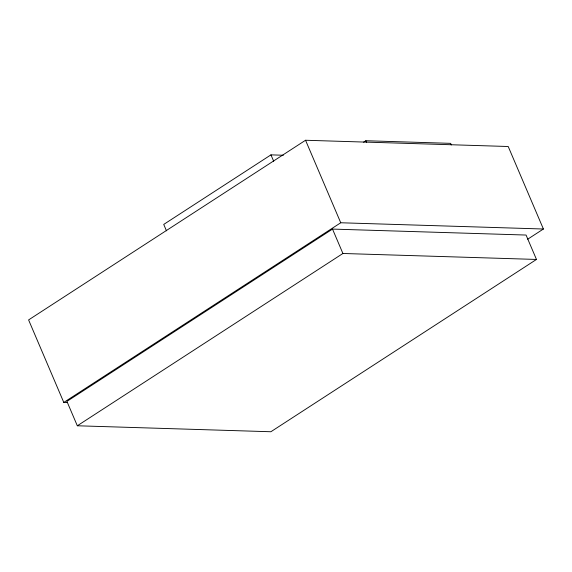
<?xml version="1.0" encoding="UTF-8"?>
<svg xmlns="http://www.w3.org/2000/svg" width="572" height="572" viewBox="0 0 572 572"><rect width="100%" height="100%" fill="white"/><g stroke="black" fill="none" stroke-linecap="round" stroke-linejoin="round"><path stroke-width="0.86" d="M283.326 155.241L270.956 154.862L163.735 224.417L166.473 230.831M527.684 239.21L543.4 229.014L508.208 146.504L305.548 140.254L28.6 319.92L63.792 402.431L67.367 402.538M363.62 142.171L365.837 140.733L450.636 143.35L451.322 144.952M63.792 402.431L340.74 222.765L543.4 229.014M332.511 229.086L66.917 401.387L77.327 425.775L270.878 431.746L536.472 259.445L526.061 235.049L332.511 229.086L342.914 253.482L536.472 259.445M77.327 425.775L342.914 253.482M365.837 140.733L366.516 142.342M305.548 140.254L340.74 222.765M270.956 154.862L273.695 161.275"/></g></svg>
